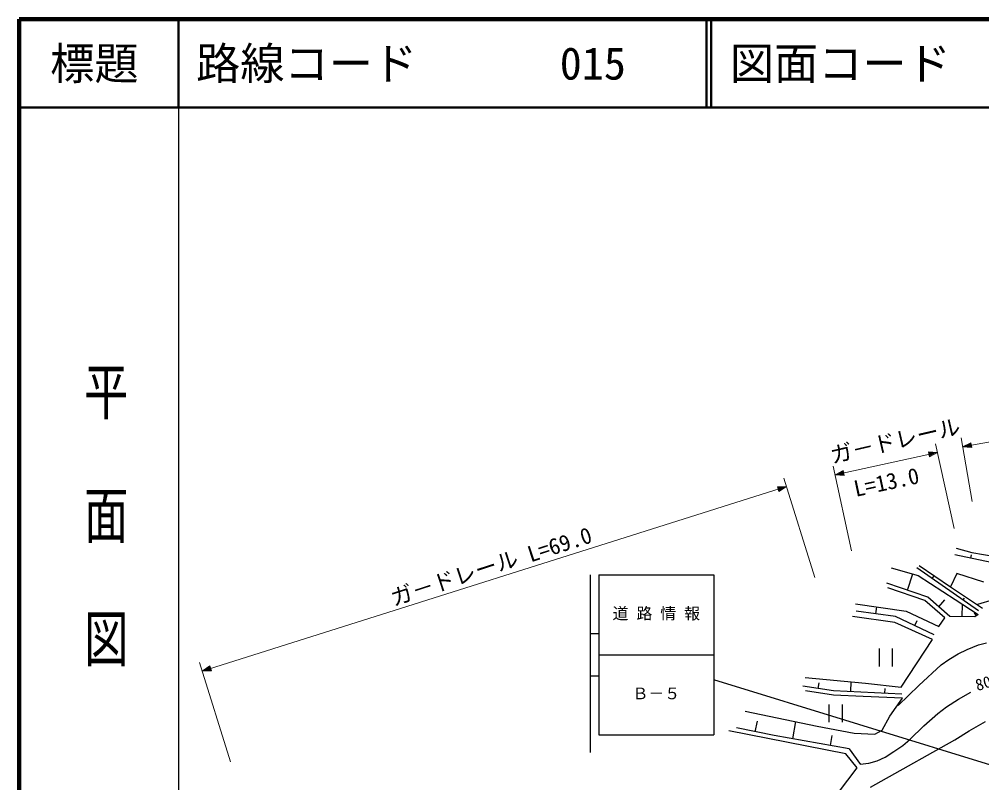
# Model space of a CAD drawing. Units: millimetres, scale not verified. Extents: x 40000 to 680000, y 20000 to 380000.
# Drawn here: x 40000 to 148876, y 293587 to 380000 of the extents above; entities that cross this region are included whole.
import ezdxf
from ezdxf.enums import TextEntityAlignment as Align

# ---------------------------------------------------------------- set-up
doc = ezdxf.new("R2010")
doc.units = ezdxf.units.MM
doc.header["$LTSCALE"] = 1000
for name, color, linetype, lineweight in [('S-BGD', 7, 'Continuous', 25), ('S-STR-HTXT', 7, 'Continuous', 13), ('S-STR-STRC', 7, 'Continuous', 25), ('S-TTL', 2, 'Continuous', 140), ('S-TTL-BAND', 7, 'Continuous', 25), ('S-TTL-LINE', 7, 'Continuous', 50)]:
    doc.layers.add(name, color=color, linetype=linetype, lineweight=lineweight)
doc.layers.add('S-TTL-TXT', color=7, linetype='Continuous')
doc.styles.add('@ＭＳ ゴシック', font='')
doc.styles.add('ＭＳ ゴシック', font='')
doc.styles.get('@ＭＳ ゴシック').set_extended_font_data('@MS Gothic')
doc.styles.get('ＭＳ ゴシック').set_extended_font_data('MS Gothic')

msp = doc.modelspace()

# ---------------------------------------------------------------- linework, layer by layer
at = {"layer": 'S-BGD'}
for p, q in [((145991, 320135), (147737, 319666)), ((153055, 317830), (145835, 319393)), ((147640, 319002), (147724, 319396)), ((147737, 319666), (150377, 319197)), ((141798, 318182), (145331, 315759)), ((138633, 317894), (141702, 317042)), ((140459, 315391), (141083, 317214)), ((148514, 313064), (141527, 317908)), ((141702, 317042), (145883, 314326)), ((143273, 316697), (143494, 317019)), ((146068, 317283), (145331, 315759)), ((149096, 316306), (146068, 317283)), ((142761, 314592), (138157, 316190)), ((145331, 315759), (148979, 313337)), ((142443, 314219), (138263, 315657)), ((134612, 313847), (140327, 312995)), ((144718, 312249), (142443, 314219)), ((145248, 312409), (142761, 314592)), ((144004, 313500), (144685, 314286)), ((145883, 314326), (148475, 312622)), ((146676, 312382), (146702, 313797)), ((146767, 314275), (146917, 314494)), ((148436, 313806), (150222, 314314)), ((139110, 312409), (134665, 312995)), ((136887, 312702), (136990, 313492)), ((140327, 312995), (144031, 311290)), ((148290, 312489), (148067, 312803)), ((148475, 312622), (148105, 312356)), ((139057, 311716), (134242, 312409)), ((143290, 309799), (139057, 311716)), ((143501, 310332), (139110, 312409)), ((141306, 311370), (141576, 311950)), ((144031, 311290), (144718, 312249)), ((148105, 312356), (145248, 312409)), ((139745, 304421), (143290, 309799)), ((148523, 309196), (149424, 309434)), ((137278, 308774), (137278, 306761)), ((138799, 306761), (138799, 308774)), ((145158, 307549), (146190, 308163)), ((146190, 308163), (147220, 308677)), ((147220, 308677), (148523, 309196)), ((144301, 306925), (145158, 307549)), ((141744, 304596), (144301, 306925)), ((128897, 305486), (135723, 304847)), ((130379, 304261), (130476, 304904)), ((134056, 303902), (134109, 304998)), ((132125, 303995), (128633, 304527)), ((132125, 303516), (128950, 303995)), ((139850, 303622), (132125, 303995)), ((135723, 304847), (139745, 304421)), ((137919, 303715), (137945, 304252)), ((139404, 302316), (141744, 304596)), ((146248, 303037), (147626, 303837)), ((135459, 303356), (132125, 303516)), ((139903, 303143), (135459, 303356)), ((138475, 301119), (139903, 303143)), ((144893, 302179), (146248, 303037)), ((122124, 301705), (130273, 300001)), ((131586, 302442), (131586, 300429)), ((133106, 300429), (133106, 302442)), ((143895, 301441), (144893, 302179)), ((123262, 299362), (123500, 300575)), ((127522, 298563), (127859, 300506)), ((137628, 299522), (138475, 301119)), ((142314, 300023), (143895, 301441)), ((147460, 299470), (149316, 300522)), ((133501, 296859), (120272, 299469)), ((125405, 298936), (121119, 299788)), ((130273, 300001), (134453, 299202)), ((136781, 299096), (137628, 299522)), ((140750, 298465), (142314, 300023)), ((145831, 298433), (147460, 299470)), ((133871, 297445), (125405, 298936)), ((131755, 297818), (131947, 298921)), ((134453, 299202), (136781, 299096)), ((137513, 293778), (145831, 298433)), ((139940, 297789), (140750, 298465)), ((133871, 297445), (135162, 295637)), ((138947, 297107), (139940, 297789)), ((134771, 295262), (133501, 296859)), ((137036, 296065), (137940, 296497)), ((137940, 296497), (138947, 297107)), ((131358, 290784), (134771, 295262)), ((135113, 295687), (136110, 295813)), ((136110, 295813), (137036, 296065)), ((136290, 293084), (137513, 293778))]:
    msp.add_line(p, q, dxfattribs=at)
at = {"layer": 'S-STR-HTXT'}
for p, q in [((146707, 331616), (217713, 344203)), ((147790, 325428), (146533, 332608)), ((142955, 330488), (142835, 331038)), ((142835, 331038), (143871, 330978)), ((143657, 331961), (145745, 322380)), ((146707, 331616), (147643, 332068)), ((147740, 331513), (146707, 331616)), ((146982, 331665), (147617, 331982)), ((147687, 331586), (146982, 331665)), ((147140, 331693), (147592, 331896)), ((147633, 331658), (147140, 331693)), ((147376, 331735), (147566, 331810)), ((147580, 331730), (147376, 331735)), ((147566, 331810), (147580, 331730)), ((147592, 331896), (147633, 331658)), ((147617, 331982), (147687, 331586)), ((147643, 332068), (147740, 331513)), ((132280, 328420), (143871, 330978)), ((142977, 330575), (142891, 330968)), ((142891, 330968), (143598, 330918)), ((142999, 330662), (142947, 330898)), ((142947, 330898), (143442, 330884)), ((143871, 330978), (142955, 330488)), ((143598, 330918), (142977, 330575)), ((143442, 330884), (142999, 330662)), ((143003, 330828), (143207, 330832)), ((143020, 330749), (143003, 330828)), ((143207, 330832), (143020, 330749)), ((134153, 319821), (132066, 329403)), ((132280, 328420), (133197, 328911)), ((132553, 328481), (133175, 328824)), ((133175, 328824), (133260, 328430)), ((133197, 328911), (133317, 328360)), ((126492, 328068), (130000, 316820)), ((133317, 328360), (132280, 328420)), ((133260, 328430), (132553, 328481)), ((132710, 328515), (133153, 328736)), ((133204, 328501), (132710, 328515)), ((132944, 328567), (133131, 328649)), ((133148, 328571), (132944, 328567)), ((133131, 328649), (133148, 328571)), ((133153, 328736), (133204, 328501)), ((60698, 306232), (126791, 327108)), ((125754, 327075), (126791, 327108)), ((125921, 326537), (125754, 327075)), ((125816, 327010), (126524, 327023)), ((125935, 326626), (125816, 327010)), ((125878, 326946), (126372, 326975)), ((125950, 326715), (125878, 326946)), ((126791, 327108), (125921, 326537)), ((126524, 327023), (125935, 326626)), ((125940, 326881), (126143, 326903)), ((125964, 326804), (125940, 326881)), ((126372, 326975), (125950, 326715)), ((126143, 326903), (125964, 326804)), ((63907, 295944), (60399, 307192)), ((60698, 306232), (61569, 306802)), ((61736, 306264), (60698, 306232)), ((60966, 306316), (61554, 306713)), ((61674, 306329), (60966, 306316)), ((61118, 306365), (61540, 306624)), ((61612, 306394), (61118, 306365)), ((61347, 306437), (61526, 306536)), ((61550, 306459), (61347, 306437)), ((61526, 306536), (61550, 306459)), ((61540, 306624), (61612, 306394)), ((61554, 306713), (61674, 306329)), ((61569, 306802), (61736, 306264))]:
    msp.add_line(p, q, dxfattribs=at)
at = {"layer": 'S-STR-STRC'}
for p, q in [((104566, 317134), (104566, 297006)), ((105566, 317134), (118566, 317134)), ((105566, 317134), (105566, 299018)), ((118566, 317134), (118566, 299018)), ((104566, 310466), (105566, 310466)), ((105566, 308076), (118566, 308076)), ((104566, 305686), (105566, 305686)), ((159793, 292505), (118566, 305234)), ((105566, 299018), (118566, 299018))]:
    msp.add_line(p, q, dxfattribs=at)
at = {"layer": 'S-TTL'}
for p, q in [((40000, 380000), (40000, 20000)), ((680000, 380000), (40000, 380000))]:
    msp.add_line(p, q, dxfattribs=at)
at = {"layer": 'S-TTL-BAND'}
msp.add_line((58000, 370000), (58000, 20000), dxfattribs=at)
at = {"layer": 'S-TTL-LINE'}
for p, q in [((58000, 380000), (58000, 370000)), ((117750, 380000), (117750, 370000)), ((118250, 380000), (118250, 370000)), ((40000, 370000), (680000, 370000))]:
    msp.add_line(p, q, dxfattribs=at)

# ---------------------------------------------------------------- texts
at = {"layer": 'S-STR-HTXT', "style": 'ＭＳ ゴシック'}
for s, height, rotation, p in [('ガ－ドレール', 1833, 13.08, (132110, 329179)), ('L=13.0', 1833, 12.074, (134744, 325403)), ('L=69.0', 1833, 18.108, (98025, 317994)), ('ガ－ドレール', 1833, 18.108, (82539, 313045)), ('80', 1320, 17.102, (148502, 303580))]:
    msp.add_text(s, height=height, rotation=rotation, dxfattribs=at).set_placement(p, align=Align.BOTTOM_LEFT)
at = {"layer": 'S-STR-STRC', "style": 'ＭＳ ゴシック'}
for s, p in [('道 路 情 報', (107116, 311699)), ('Ｂ－５', (109366, 302642))]:
    msp.add_text(s, height=1320, dxfattribs=at).set_placement(p, align=Align.BOTTOM_LEFT)
at = {"layer": 'S-TTL-BAND', "style": '@ＭＳ ゴシック', "width": 1.4}
msp.add_text('平  面  図', height=3666, rotation=270, dxfattribs=at).set_placement((49777, 306475), align=Align.MIDDLE_RIGHT)
at = {"layer": 'S-TTL-TXT', "style": 'ＭＳ ゴシック'}
msp.add_text('標題', height=3666, dxfattribs=at).set_placement((48500, 375000), align=Align.MIDDLE_CENTER)
for s, p in [('路線コード', (60000, 375000)), ('015', (101142, 375000)), ('図面コード', (120380, 375000))]:
    msp.add_text(s, height=3666, dxfattribs=at).set_placement(p, align=Align.MIDDLE_LEFT)

doc.saveas('drawing.dxf')
